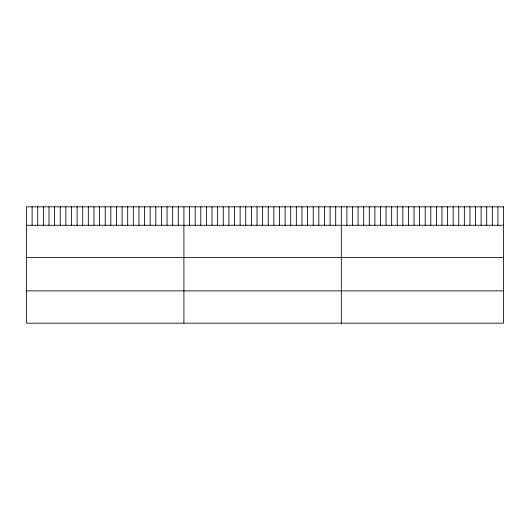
<?xml version="1.0" encoding="UTF-8"?>
<svg xmlns="http://www.w3.org/2000/svg" width="530" height="530" viewBox="0 0 530 530"><rect width="100%" height="100%" fill="white"/><g stroke="black" fill="none" stroke-linecap="round" stroke-linejoin="round"><path stroke-width="0.79" d="M26.5 225.263L503.5 225.263M26.5 257.573L503.5 257.573M26.5 290.857L503.5 290.857M497.908 206.832L497.908 225.263M492.317 206.832L492.317 225.263M486.725 206.832L486.725 225.263M481.127 206.832L481.127 225.263M475.536 206.832L475.536 225.263M469.944 206.832L469.944 225.263M464.353 206.832L464.353 225.263M458.761 206.832L458.761 225.263M453.17 206.832L453.17 225.263M447.578 206.832L447.578 225.263M441.98 206.832L441.98 225.263M436.389 206.832L436.389 225.263M430.797 206.832L430.797 225.263M425.206 206.832L425.206 225.263M419.614 206.832L419.614 225.263M414.023 206.832L414.023 225.263M408.431 206.832L408.431 225.263M402.84 206.832L402.84 225.263M397.242 206.832L397.242 225.263M391.65 206.832L391.65 225.263M386.059 206.832L386.059 225.263M380.467 206.832L380.467 225.263M374.876 206.832L374.876 225.263M369.284 206.832L369.284 225.263M363.693 206.832L363.693 225.263M358.094 206.832L358.094 225.263M352.503 206.832L352.503 225.263M346.911 206.832L346.911 225.263M341.32 206.832L341.32 323.168M335.695 206.832L335.695 225.263M330.077 206.832L330.077 225.263M324.453 206.832L324.453 225.263M318.835 206.832L318.835 225.263M313.21 206.832L313.21 225.263M307.592 206.832L307.592 225.263M301.967 206.832L301.967 225.263M296.343 206.832L296.343 225.263M290.725 206.832L290.725 225.263M285.1 206.832L285.1 225.263M279.482 206.832L279.482 225.263M273.858 206.832L273.858 225.263M268.24 206.832L268.24 225.263M262.615 206.832L262.615 225.263M256.99 206.832L256.99 225.263M251.372 206.832L251.372 225.263M245.748 206.832L245.748 225.263M240.13 206.832L240.13 225.263M234.505 206.832L234.505 225.263M228.887 206.832L228.887 225.263M223.262 206.832L223.262 225.263M217.638 206.832L217.638 225.263M212.02 206.832L212.02 225.263M206.395 206.832L206.395 225.263M200.777 206.832L200.777 225.263M195.153 206.832L195.153 225.263M189.535 206.832L189.535 225.263M183.91 206.832L183.91 323.168M178.285 206.832L178.285 225.263M172.667 206.832L172.667 225.263M167.043 206.832L167.043 225.263M161.425 206.832L161.425 225.263M155.8 206.832L155.8 225.263M150.182 206.832L150.182 225.263M144.557 206.832L144.557 225.263M138.933 206.832L138.933 225.263M133.315 206.832L133.315 225.263M127.69 206.832L127.69 225.263M122.072 206.832L122.072 225.263M116.448 206.832L116.448 225.263M110.83 206.832L110.83 225.263M105.205 206.832L105.205 225.263M99.58 206.832L99.58 225.263M93.962 206.832L93.962 225.263M88.338 206.832L88.338 225.263M82.72 206.832L82.72 225.263M77.095 206.832L77.095 225.263M71.477 206.832L71.477 225.263M65.853 206.832L65.853 225.263M60.228 206.832L60.228 225.263M54.61 206.832L54.61 225.263M48.985 206.832L48.985 225.263M43.367 206.832L43.367 225.263M37.743 206.832L37.743 225.263M32.125 206.832L32.125 225.263M503.5 206.832L26.5 206.832L26.5 323.168L503.5 323.168L503.5 206.832"/></g></svg>
